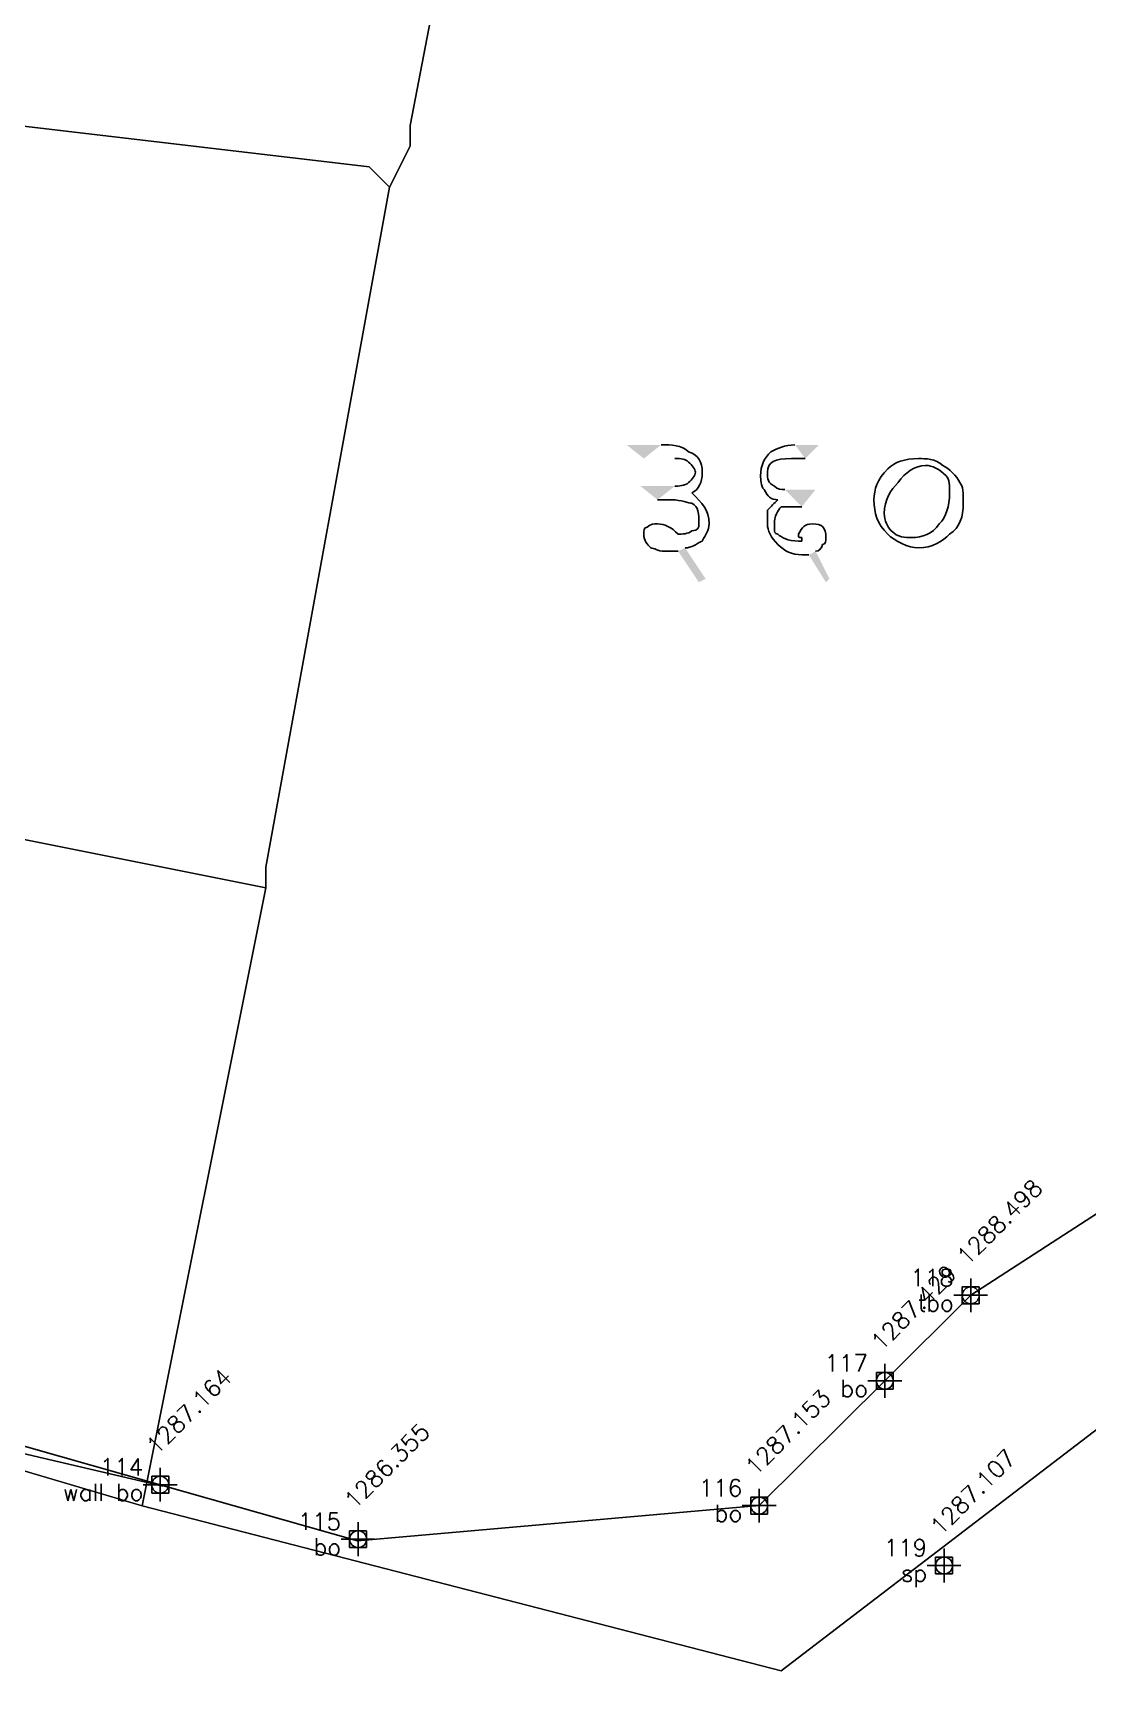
# Model space of a CAD drawing. Header units: metres. Extents: x 345912 to 349030, y 3061206 to 3061792.
# Drawn here: x 346853.55 to 346869.14, y 3061487.11 to 3061511.76 of the extents above; entities that cross this region are included whole.
import ezdxf
from ezdxf.enums import TextEntityAlignment as Align

# ---------------------------------------------------------------- set-up
doc = ezdxf.new("R2010")
doc.units = ezdxf.units.M
doc.header["$MEASUREMENT"] = 0
doc.header["$PDMODE"] = 98
doc.header["$PDSIZE"] = 0.25
for name, color, linetype in [('bo', 7, 'Continuous'), ('Boundary', 6, 'Continuous'), ('Features', 5, 'Continuous'), ('PDF4_Geometry', 7, 'Continuous'), ('PDF4_Solid Fills', 7, 'Continuous'), ('Points', 7, 'Continuous'), ('Points-ELV', 6, 'Continuous'), ('Points-NUM', 4, 'Continuous'), ('Points-TXT', 3, 'Continuous'), ('sp', 7, 'Continuous'), ('tbo', 7, 'Continuous'), ('wall bo', 7, 'Continuous')]:
    doc.layers.add(name, color=color, linetype=linetype)
doc.styles.add('romans', font='romans.shx')

# ---------------------------------------------------------------- blocks, each defined once
blk = doc.blocks.new('POINTS')
at = {"layer": 'Points'}
blk.add_line((0, 0), (0, 0), dxfattribs=at)
blk.add_point((0, 0), dxfattribs=at)
at = {"layer": 'Points-ELV', "style": 'romans'}
blk.add_attdef('ELEV', text='', height=1, rotation=45, dxfattribs=at).set_placement((0, 0), align=Align.BOTTOM_LEFT)
at = {"layer": 'Points-NUM', "style": 'romans'}
blk.add_attdef('PTNUM', text='', height=1, dxfattribs=at).set_placement((0, 0), align=Align.BOTTOM_RIGHT)
at = {"layer": 'Points-TXT', "style": 'romans'}
blk.add_attdef('DESC', text='', height=1, dxfattribs=at).set_placement((0, 0), align=Align.BOTTOM_RIGHT)
blk = doc.blocks.new('dh')
at = {"layer": 'Boundary'}
blk.add_lwpolyline([(346550.096, 3061299.2), (346553.718, 3061308.447), (346559.814, 3061320.222), (346570.738, 3061315.886), (346573, 3061315.095), (346582.238, 3061312.012), (346591.155, 3061309.482), (346594.07465, 3061308.65361), (346600.012, 3061309.172), (346601.871, 3061311.018), (346603.141, 3061312.283), (346611.952, 3061317.989)], dxfattribs=at)
at = {"layer": 'bo', "linetype": 'Continuous'}
ref = blk.add_blockref('POINTS', (346601.871, 3061311.018, 1287.429), dxfattribs=at)
ref.add_attrib('PTNUM', '117', dxfattribs={"layer": 'Points-NUM', "height": 0.25, "style": 'romans'}).set_placement((346601.621, 3061311.0805, 1287.429), align=Align.BOTTOM_RIGHT)
ref.add_attrib('DESC', 'bo', dxfattribs={"layer": 'Points-TXT', "height": 0.25, "style": 'romans'}).set_placement((346601.621, 3061310.7055, 1287.429), align=Align.BOTTOM_RIGHT)
ref.add_attrib('ELEV', '1287.429', dxfattribs={"layer": 'Points-ELV', "height": 0.25, "rotation": 45, "style": 'romans'}).set_placement((346601.871, 3061311.393, 1287.429), align=Align.BOTTOM_LEFT)
ref = blk.add_blockref('POINTS', (346600.012, 3061309.172, 1287.153), dxfattribs=at)
ref.add_attrib('PTNUM', '116', dxfattribs={"layer": 'Points-NUM', "height": 0.25, "style": 'romans'}).set_placement((346599.762, 3061309.2345, 1287.153), align=Align.BOTTOM_RIGHT)
ref.add_attrib('DESC', 'bo', dxfattribs={"layer": 'Points-TXT', "height": 0.25, "style": 'romans'}).set_placement((346599.762, 3061308.8595, 1287.153), align=Align.BOTTOM_RIGHT)
ref.add_attrib('ELEV', '1287.153', dxfattribs={"layer": 'Points-ELV', "height": 0.25, "rotation": 45, "style": 'romans'}).set_placement((346600.012, 3061309.547, 1287.153), align=Align.BOTTOM_LEFT)
ref = blk.add_blockref('POINTS', (346594.081, 3061308.676, 1286.355), dxfattribs=at)
ref.add_attrib('PTNUM', '115', dxfattribs={"layer": 'Points-NUM', "height": 0.25, "style": 'romans'}).set_placement((346593.831, 3061308.7385, 1286.355), align=Align.BOTTOM_RIGHT)
ref.add_attrib('DESC', 'bo', dxfattribs={"layer": 'Points-TXT', "height": 0.25, "style": 'romans'}).set_placement((346593.831, 3061308.3635, 1286.355), align=Align.BOTTOM_RIGHT)
ref.add_attrib('ELEV', '1286.355', dxfattribs={"layer": 'Points-ELV', "height": 0.25, "rotation": 45, "style": 'romans'}).set_placement((346594.081, 3061309.051, 1286.355), align=Align.BOTTOM_LEFT)
at = {"layer": 'sp', "linetype": 'Continuous'}
ref = blk.add_blockref('POINTS', (346602.747, 3061308.287, 1287.107), dxfattribs=at)
ref.add_attrib('PTNUM', '119', dxfattribs={"layer": 'Points-NUM', "height": 0.25, "style": 'romans'}).set_placement((346602.497, 3061308.3495, 1287.107), align=Align.BOTTOM_RIGHT)
ref.add_attrib('DESC', 'sp', dxfattribs={"layer": 'Points-TXT', "height": 0.25, "style": 'romans'}).set_placement((346602.497, 3061307.9745, 1287.107), align=Align.BOTTOM_RIGHT)
ref.add_attrib('ELEV', '1287.107', dxfattribs={"layer": 'Points-ELV', "height": 0.25, "rotation": 45, "style": 'romans'}).set_placement((346602.747, 3061308.662, 1287.107), align=Align.BOTTOM_LEFT)
at = {"layer": 'tbo', "linetype": 'Continuous'}
ref = blk.add_blockref('POINTS', (346603.141, 3061312.283, 1288.498), dxfattribs=at)
ref.add_attrib('PTNUM', '118', dxfattribs={"layer": 'Points-NUM', "height": 0.25, "style": 'romans'}).set_placement((346602.891, 3061312.3455, 1288.498), align=Align.BOTTOM_RIGHT)
ref.add_attrib('DESC', 'tbo', dxfattribs={"layer": 'Points-TXT', "height": 0.25, "style": 'romans'}).set_placement((346602.891, 3061311.9705, 1288.498), align=Align.BOTTOM_RIGHT)
ref.add_attrib('ELEV', '1288.498', dxfattribs={"layer": 'Points-ELV', "height": 0.25, "rotation": 45, "style": 'romans'}).set_placement((346603.141, 3061312.658, 1288.498), align=Align.BOTTOM_LEFT)
at = {"layer": 'wall bo', "linetype": 'Continuous'}
ref = blk.add_blockref('POINTS', (346591.155, 3061309.482, 1287.164), dxfattribs=at)
ref.add_attrib('PTNUM', '114', dxfattribs={"layer": 'Points-NUM', "height": 0.25, "style": 'romans'}).set_placement((346590.905, 3061309.5445, 1287.164), align=Align.BOTTOM_RIGHT)
ref.add_attrib('DESC', 'wall bo', dxfattribs={"layer": 'Points-TXT', "height": 0.25, "style": 'romans'}).set_placement((346590.905, 3061309.1695, 1287.164), align=Align.BOTTOM_RIGHT)
ref.add_attrib('ELEV', '1287.164', dxfattribs={"layer": 'Points-ELV', "height": 0.25, "rotation": 45, "style": 'romans'}).set_placement((346591.155, 3061309.857, 1287.164), align=Align.BOTTOM_LEFT)

msp = doc.modelspace()

# ---------------------------------------------------------------- hatches: boundary and pattern name
at = {"layer": 'PDF4_Solid Fills', "transparency": 33554559}
h = msp.add_hatch(color=256, dxfattribs=at)
h.paths.add_polyline_path([(346862.57988, 3061505.47124), (346862.32588, 3061505.67444), (346862.83388, 3061505.67444)], flags=0)
h.paths.add_polyline_path([(346863.18948, 3061504.15044), (346863.49428, 3061503.69324), (346863.39268, 3061503.64244), (346863.08788, 3061504.09964)], flags=0)
h.paths.add_polyline_path([(346862.78308, 3061504.86164), (346862.52908, 3061505.06484), (346863.03708, 3061505.06484)], flags=0)
h.paths.add_polyline_path([(346864.96748, 3061505.47124), (346865.17068, 3061505.67444), (346864.81508, 3061505.67444)], flags=0)
h.paths.add_polyline_path([(346865.01828, 3061504.04884), (346865.27228, 3061503.64244), (346865.32308, 3061503.69324), (346865.11988, 3061504.09964)], flags=0)
h.paths.add_polyline_path([(346864.91668, 3061504.76004), (346865.11988, 3061505.01404), (346864.66268, 3061505.01404)], flags=0)

# ---------------------------------------------------------------- linework, layer by layer
at = {"layer": 'Features', "elevation": 1287.164}
msp.add_lwpolyline([(346855.46928, 3061490.27253), (346837.21964, 3061494.53879)], dxfattribs=at)
at = {"layer": 'PDF4_Geometry', "lineweight": 9}
for points in [[(346876.19427, 3061528.99163), (346871.01268, 3061499.42603), (346869.79348, 3061491.50124), (346864.61188, 3061487.53883), (346855.16308, 3061489.97723), (346856.99188, 3061499.12124), (346856.99188, 3061499.42603), (346858.82067, 3061509.48443), (346859.12548, 3061510.09403), (346859.12548, 3061510.39883), (346860.64947, 3061518.32363), (346860.95427, 3061520.15243), (346860.95427, 3061520.45723), (346862.78308, 3061529.90603)], [(346876.19427, 3061528.99163), (346871.01268, 3061499.42603), (346869.79348, 3061491.50124), (346864.61188, 3061487.53883), (346855.16308, 3061489.97723), (346856.99188, 3061499.12124), (346856.99188, 3061499.42603), (346858.82067, 3061509.48443), (346859.12548, 3061510.09403), (346859.12548, 3061510.39883), (346860.64947, 3061518.32363), (346860.95427, 3061520.15243), (346860.95427, 3061520.45723), (346862.78308, 3061529.90603)], [(346860.64947, 3061518.32363), (346859.12548, 3061510.39883), (346859.12548, 3061510.09403), (346858.82067, 3061509.48443), (346858.51587, 3061509.78923), (346842.97108, 3061511.61803), (346842.97108, 3061512.22764), (346845.10468, 3061519.23803)], [(346860.64947, 3061518.32363), (346859.12548, 3061510.39883), (346859.12548, 3061510.09403), (346858.82067, 3061509.48443), (346858.51587, 3061509.78923), (346842.97108, 3061511.61803), (346842.97108, 3061512.22764), (346845.10468, 3061519.23803)], [(346858.82067, 3061509.48443), (346856.99188, 3061499.42603), (346856.99188, 3061499.12124), (346840.22787, 3061502.47403), (346840.22787, 3061503.08363), (346842.97108, 3061511.61803), (346858.51587, 3061509.78923)], [(346858.82067, 3061509.48443), (346856.99188, 3061499.42603), (346856.99188, 3061499.12124), (346840.22787, 3061502.47403), (346840.22787, 3061503.08363), (346842.97108, 3061511.61803), (346858.51587, 3061509.78923)], [(346856.99188, 3061499.12124), (346855.16308, 3061489.97723), (346846.93348, 3061492.41564), (346835.35108, 3061496.37803), (346836.26548, 3061499.73083), (346839.00867, 3061499.12124), (346840.22787, 3061502.47403)], [(346856.99188, 3061499.12124), (346855.16308, 3061489.97723), (346846.93348, 3061492.41564), (346835.35108, 3061496.37803), (346836.26548, 3061499.73083), (346839.00867, 3061499.12124), (346840.22787, 3061502.47403)], [(346888.99587, 3061495.46363), (346887.16707, 3061481.74764), (346885.03348, 3061468.64124), (346852.41988, 3061474.43243), (346818.28227, 3061480.22363), (346819.80628, 3061485.40523), (346824.37828, 3061500.95003), (346835.35108, 3061496.37803), (346846.93348, 3061492.41564), (346855.16308, 3061489.97723), (346864.61188, 3061487.53883), (346869.79348, 3061491.50124), (346872.23188, 3061492.72043), (346875.27988, 3061495.76844), (346877.10867, 3061496.98764), (346879.54707, 3061497.29243), (346883.20468, 3061498.20683), (346889.91028, 3061501.55963)], [(346888.99587, 3061495.46363), (346887.16707, 3061481.74764), (346885.03348, 3061468.64124), (346852.41988, 3061474.43243), (346818.28227, 3061480.22363), (346819.80628, 3061485.40523), (346824.37828, 3061500.95003), (346835.35108, 3061496.37803), (346846.93348, 3061492.41564), (346855.16308, 3061489.97723), (346864.61188, 3061487.53883), (346869.79348, 3061491.50124), (346872.23188, 3061492.72043), (346875.27988, 3061495.76844), (346877.10867, 3061496.98764), (346879.54707, 3061497.29243), (346883.20468, 3061498.20683), (346889.91028, 3061501.55963)]]:
    msp.add_lwpolyline(points, close=True, dxfattribs=at)
at = {"layer": 'PDF4_Geometry', "lineweight": 25}
for points in [[(346862.83388, 3061505.67444), (346862.98628, 3061505.67444), (346863.13868, 3061505.67444), (346863.24028, 3061505.57284)], [(346864.81508, 3061505.67444), (346864.66268, 3061505.67444), (346864.56108, 3061505.62364), (346864.45948, 3061505.57284)], [(346863.24028, 3061505.42044), (346863.18948, 3061505.47124), (346863.13868, 3061505.47124), (346863.03708, 3061505.47124)], [(346863.24028, 3061505.57284), (346863.39268, 3061505.52204), (346863.44348, 3061505.42044), (346863.44348, 3061505.26804)], [(346863.34188, 3061505.26804), (346863.34188, 3061505.31884), (346863.29108, 3061505.36964), (346863.24028, 3061505.42044)], [(346864.45948, 3061505.57284), (346864.35788, 3061505.47124), (346864.30708, 3061505.36964), (346864.30708, 3061505.21724)], [(346864.40868, 3061505.26804), (346864.40868, 3061505.42044), (346864.51028, 3061505.47124), (346864.76428, 3061505.47124)], [(346864.76428, 3061505.47124), (346864.76428, 3061505.47124), (346864.81508, 3061505.47124), (346864.86588, 3061505.47124)], [(346864.86588, 3061505.47124), (346864.91668, 3061505.47124), (346864.96748, 3061505.47124), (346864.96748, 3061505.47124)], [(346866.18668, 3061505.31884), (346866.28828, 3061505.42044), (346866.44068, 3061505.47124), (346866.64388, 3061505.47124)], [(346866.64388, 3061505.47124), (346866.74548, 3061505.47124), (346866.89788, 3061505.47124), (346866.99948, 3061505.36964)], [(346863.24028, 3061505.11564), (346863.29108, 3061505.16644), (346863.34188, 3061505.21724), (346863.34188, 3061505.26804)], [(346863.44348, 3061505.26804), (346863.44348, 3061505.11564), (346863.39268, 3061505.01404), (346863.29108, 3061504.96324)], [(346864.30708, 3061505.21724), (346864.30708, 3061505.16644), (346864.30708, 3061505.06484), (346864.35788, 3061505.01404)], [(346864.51028, 3061505.06484), (346864.40868, 3061505.11564), (346864.40868, 3061505.16644), (346864.40868, 3061505.26804)], [(346865.98348, 3061504.86164), (346865.98348, 3061505.01404), (346866.03428, 3061505.16644), (346866.18668, 3061505.31884)], [(346866.74548, 3061505.36964), (346866.59308, 3061505.36964), (346866.44068, 3061505.26804), (346866.33908, 3061505.11564)], [(346867.05028, 3061505.21724), (346866.94868, 3061505.31884), (346866.84708, 3061505.36964), (346866.74548, 3061505.36964)], [(346866.99948, 3061505.36964), (346867.10108, 3061505.31884), (346867.20268, 3061505.21724), (346867.25348, 3061505.11564)], [(346867.10108, 3061504.96324), (346867.10108, 3061505.06484), (346867.10108, 3061505.16644), (346867.05028, 3061505.21724)], [(346863.03708, 3061505.06484), (346863.08788, 3061505.06484), (346863.18948, 3061505.06484), (346863.24028, 3061505.11564)], [(346863.29108, 3061504.96324), (346863.44348, 3061504.81084), (346863.54508, 3061504.70924), (346863.54508, 3061504.50604)], [(346864.35788, 3061505.01404), (346864.40868, 3061504.91244), (346864.45948, 3061504.86164), (346864.56108, 3061504.86164)], [(346864.66268, 3061505.01404), (346864.61188, 3061505.01404), (346864.56108, 3061505.01404), (346864.51028, 3061505.06484)], [(346866.33908, 3061505.11564), (346866.23748, 3061505.01404), (346866.13588, 3061504.86164), (346866.13588, 3061504.65844)], [(346866.94868, 3061504.50604), (346867.05028, 3061504.60764), (346867.10108, 3061504.76004), (346867.10108, 3061504.96324)], [(346867.25348, 3061505.11564), (346867.30428, 3061505.06484), (346867.30428, 3061504.96324), (346867.30428, 3061504.81084)], [(346862.88468, 3061504.86164), (346862.83388, 3061504.86164), (346862.78308, 3061504.86164), (346862.78308, 3061504.86164)], [(346862.98628, 3061504.86164), (346862.98628, 3061504.86164), (346862.93548, 3061504.86164), (346862.88468, 3061504.86164)], [(346863.29108, 3061504.81084), (346863.24028, 3061504.81084), (346863.13868, 3061504.86164), (346862.98628, 3061504.86164)], [(346863.39268, 3061504.50604), (346863.39268, 3061504.65844), (346863.39268, 3061504.76004), (346863.29108, 3061504.81084)], [(346864.56108, 3061504.86164), (346864.51028, 3061504.81084), (346864.45948, 3061504.76004), (346864.40868, 3061504.70924)], [(346864.40868, 3061504.70924), (346864.40868, 3061504.65844), (346864.40868, 3061504.60764), (346864.40868, 3061504.50604)], [(346864.51028, 3061504.50604), (346864.51028, 3061504.60764), (346864.56108, 3061504.70924), (346864.61188, 3061504.76004)], [(346864.61188, 3061504.76004), (346864.66268, 3061504.76004), (346864.76428, 3061504.76004), (346864.91668, 3061504.76004)], [(346866.18668, 3061504.35364), (346866.03428, 3061504.50604), (346865.98348, 3061504.65844), (346865.98348, 3061504.86164)], [(346866.13588, 3061504.65844), (346866.13588, 3061504.55684), (346866.18668, 3061504.45524), (346866.23748, 3061504.40444)], [(346867.30428, 3061504.81084), (346867.30428, 3061504.60764), (346867.25348, 3061504.45524), (346867.10108, 3061504.35364)], [(346862.57988, 3061504.35364), (346862.57988, 3061504.40444), (346862.57988, 3061504.45524), (346862.63068, 3061504.45524)], [(346862.63068, 3061504.45524), (346862.68148, 3061504.50604), (346862.73228, 3061504.50604), (346862.78308, 3061504.50604)], [(346862.78308, 3061504.50604), (346862.88468, 3061504.50604), (346862.98628, 3061504.45524), (346863.08788, 3061504.35364)], [(346863.08788, 3061504.35364), (346863.13868, 3061504.35364), (346863.24028, 3061504.35364), (346863.29108, 3061504.40444)], [(346863.29108, 3061504.40444), (346863.39268, 3061504.40444), (346863.39268, 3061504.45524), (346863.39268, 3061504.50604)], [(346863.54508, 3061504.50604), (346863.54508, 3061504.40444), (346863.49428, 3061504.35364), (346863.44348, 3061504.25204)], [(346864.40868, 3061504.50604), (346864.40868, 3061504.40444), (346864.45948, 3061504.30284), (346864.56108, 3061504.20124)], [(346864.51028, 3061504.40444), (346864.51028, 3061504.45524), (346864.51028, 3061504.50604), (346864.51028, 3061504.50604)], [(346864.56108, 3061504.35364), (346864.51028, 3061504.35364), (346864.51028, 3061504.40444), (346864.51028, 3061504.40444)], [(346865.06908, 3061504.50604), (346864.96748, 3061504.50604), (346864.91668, 3061504.45524), (346864.86588, 3061504.35364)], [(346865.27228, 3061504.30284), (346865.27228, 3061504.45524), (346865.22148, 3061504.50604), (346865.06908, 3061504.50604)], [(346866.23748, 3061504.40444), (346866.33908, 3061504.30284), (346866.44068, 3061504.30284), (346866.54228, 3061504.30284)], [(346866.54228, 3061504.30284), (346866.69468, 3061504.30284), (346866.84708, 3061504.35364), (346866.94868, 3061504.50604)], [(346862.68148, 3061504.15044), (346862.63068, 3061504.20124), (346862.57988, 3061504.25204), (346862.57988, 3061504.35364)], [(346862.88468, 3061504.09964), (346862.78308, 3061504.09964), (346862.73228, 3061504.15044), (346862.68148, 3061504.15044)], [(346863.44348, 3061504.25204), (346863.34188, 3061504.20124), (346863.29108, 3061504.15044), (346863.18948, 3061504.15044)], [(346864.86588, 3061504.25204), (346864.71348, 3061504.25204), (346864.61188, 3061504.30284), (346864.56108, 3061504.35364)], [(346864.56108, 3061504.20124), (346864.66268, 3061504.09964), (346864.76428, 3061504.04884), (346864.91668, 3061504.04884)], [(346864.86588, 3061504.35364), (346864.86588, 3061504.30284), (346864.86588, 3061504.30284), (346864.91668, 3061504.30284)], [(346864.91668, 3061504.25204), (346864.91668, 3061504.25204), (346864.86588, 3061504.25204), (346864.86588, 3061504.25204)], [(346864.91668, 3061504.30284), (346864.91668, 3061504.25204), (346864.91668, 3061504.25204), (346864.91668, 3061504.25204)], [(346865.11988, 3061504.09964), (346865.17068, 3061504.09964), (346865.22148, 3061504.15044), (346865.22148, 3061504.20124)], [(346865.22148, 3061504.20124), (346865.27228, 3061504.20124), (346865.27228, 3061504.25204), (346865.27228, 3061504.30284)], [(346866.64388, 3061504.15044), (346866.49148, 3061504.15044), (346866.28828, 3061504.25204), (346866.18668, 3061504.35364)], [(346867.10108, 3061504.35364), (346866.99948, 3061504.25204), (346866.84708, 3061504.15044), (346866.64388, 3061504.15044)], [(346863.08788, 3061504.09964), (346863.03708, 3061504.09964), (346862.93548, 3061504.09964), (346862.88468, 3061504.09964)], [(346864.91668, 3061504.04884), (346864.96748, 3061504.04884), (346864.96748, 3061504.04884), (346865.01828, 3061504.04884)]]:
    msp.add_open_spline(points, degree=3, dxfattribs=at)

# ---------------------------------------------------------------- block references
at = {"layer": 'Features'}
msp.add_blockref('dh', (264.27326, 180.81034), dxfattribs=at)

doc.saveas('drawing.dxf')
